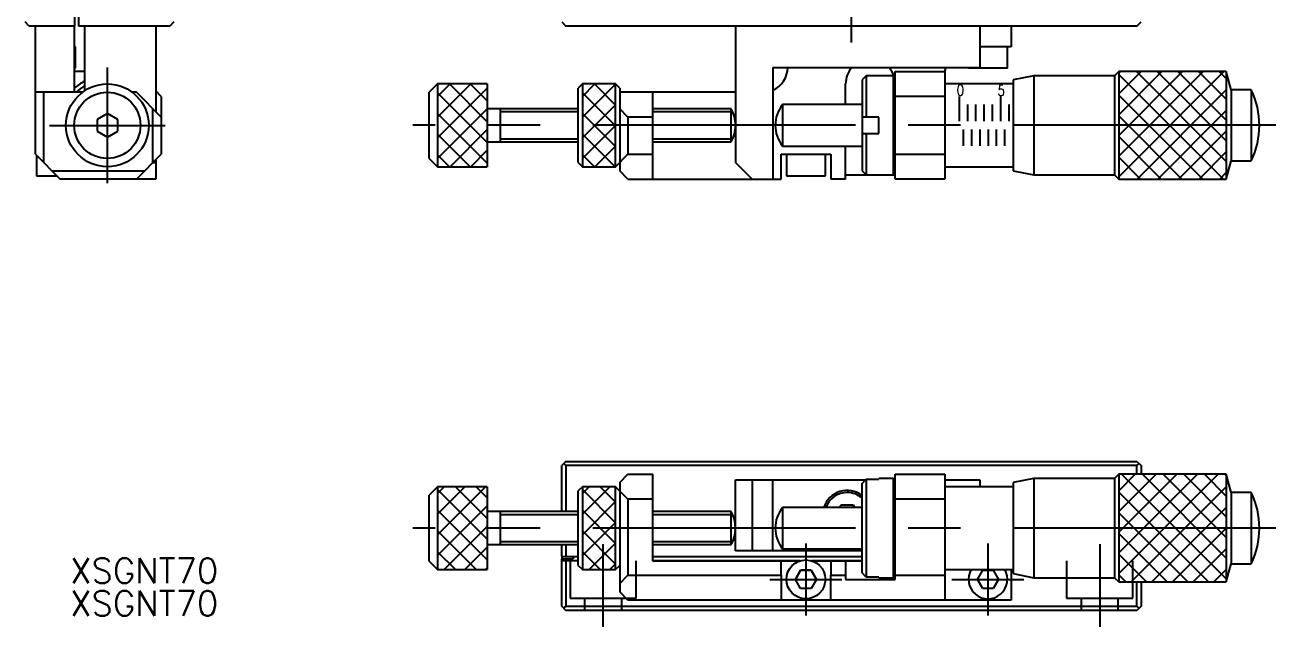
# Model space of a CAD drawing. Extents: x -100 to 241, y -108 to 93.
# Drawn here: x -99.8 to 51.3, y -107.6 to -34.9 of the extents above; entities that cross this region are included whole.
import ezdxf

# ---------------------------------------------------------------- set-up
doc = ezdxf.new("R2010")
doc.units = 0
doc.linetypes.add('CENTER', pattern=[50.8, 31.75, -6.35, 6.35, -6.35])
doc.linetypes.add('DASHED', pattern=[19.05, 12.7, -6.35])
doc.layers.get('0').update_dxf_attribs({"linetype": 'CONTINUOUS'})
doc.layers.add('CENTER', color=1, linetype='CENTER')
doc.styles.get("Standard").update_dxf_attribs({"font": 'txt.shx', "height": 3, "bigfont": 'bigfont.shx'})

# ---------------------------------------------------------------- blocks, each defined once
blk = doc.blocks.new('*U2')
at = {"color": 7, "linetype": 'CONTINUOUS'}
blk.add_text('XSGNT70', height=3, dxfattribs=at).set_placement((-94.38, -102.33))
blk = doc.blocks.new('*U3')
at = {"color": 7, "linetype": 'CONTINUOUS'}
blk.add_text('XSGNT70', height=3, dxfattribs=at).set_placement((-94.38, -106.28))

msp = doc.modelspace()

# ---------------------------------------------------------------- linework, layer by layer
at = {"color": 7, "linetype": 'CONTINUOUS'}
for p, q in [((-93.849997, -35), (-93.849997, -25.2)), ((-93.349997, -35), (-93.349997, -26.2)), ((-99.349997, -35), (-99.849997, -34.5)), ((-81.849997, -34.5), (-82.349997, -35)), ((-35, -34.5), (-34.5, -35)), ((34.5, -35), (35, -34.5)), ((-93.849997, -35), (-99.349997, -35)), ((-98.599997, -50.5), (-98.599997, -35)), ((-93.899997, -35), (-93.899997, -43)), ((-82.349997, -35), (-93.349997, -35)), ((-92.649997, -35), (-92.649997, -42.824177)), ((-84.049997, -35), (-84.049997, -45.35)), ((34.5, -35), (-34.5, -35)), ((-14, -35), (-14, -51.5)), ((15.5, -35), (15.5, -40)), ((19.3, -35), (19.3, -37.5)), ((-93.749997, -37.5), (-93.899997, -37.5)), ((-93.749997, -40.1), (-93.749997, -37.5)), ((19.3, -37.5), (15.5, -37.5)), ((18.85, -40.1), (18.85, -37.5)), ((-93.899997, -40.1), (-93.749997, -40.1)), ((-92.649997, -40.5), (-93.899997, -40.5)), ((-9.5, -40), (15.5, -40)), ((-9.5, -40), (-9.5, -53.5)), ((5.3, -40.5), (11.3, -40.5)), ((5.3, -53.5), (5.3, -40.5)), ((11.3, -40.5), (11.3, -53.5)), ((14.15, -40), (14.15, -40.1)), ((18.85, -40.1), (14.15, -40.1)), ((32.300006, -40.500001), (31.800004, -41.000004)), ((32.300006, -53.212289), (45.012293, -40.500001)), ((45.300007, -40.500001), (32.300006, -40.500001)), ((32.300006, -50.712289), (42.512293, -40.500001)), ((32.300006, -48.212289), (40.012293, -40.500001)), ((32.300006, -40.500001), (32.300006, -53.499999)), ((32.300006, -45.712289), (37.512293, -40.500001)), ((32.300006, -43.212289), (35.012293, -40.500001)), ((32.300006, -40.712289), (32.512293, -40.500001)), ((34.443381, -40.500001), (45.300007, -51.356628)), ((36.943381, -40.500001), (45.300007, -48.856628)), ((39.443381, -40.500001), (45.300007, -46.356628)), ((41.943381, -40.500001), (45.300007, -43.856628)), ((44.443381, -40.500001), (45.300007, -41.356628)), ((45.300007, -40.500001), (45.300007, -53.499999)), ((45.889495, -42.7), (45.300007, -40.500001)), ((-50, -42), (-51, -43)), ((-50, -46.012295), (-45.987706, -42)), ((-50, -43.512295), (-48.487706, -42)), ((-44, -42), (-50, -42)), ((-50, -42), (-50, -52)), ((-48.55662, -42), (-44, -46.556621)), ((-46.05662, -42), (-44, -44.056621)), ((-44, -42), (-44, -52)), ((-32.5, -42), (-33, -42.5)), ((-32.5, -42), (-32.5, -52)), ((-28.5, -42), (-32.5, -42)), ((-32.5, -43.512295), (-30.987706, -42)), ((-32.5, -46.012295), (-28.5, -42.012295)), ((-31.05662, -42), (-28.5, -44.556621)), ((-28.55662, -42), (-28.5, -42.056621)), ((-28.5, -52), (-28.5, -42)), ((-28, -42.5), (-28.5, -42)), ((-0.7, -44.500004), (-0.7, -42)), ((1.8, -41), (1.3, -41.5)), ((1.3, -41.5), (1.3, -52.5)), ((5.1, -41), (1.8, -41)), ((1.8, -41), (1.8, -46)), ((5.1, -53), (5.1, -41)), ((5.3, -41.2), (5.1, -41)), ((19.55, -42), (11.3, -42)), ((22.049999, -41.000004), (19.55, -41.500003)), ((19.55, -41.500003), (19.55, -52.499997)), ((31.800004, -41.000004), (22.049999, -41.000004)), ((22.049999, -41.000004), (22.049999, -52.999996)), ((31.800004, -41.000004), (31.800004, -52.999996)), ((32.300006, -40.856627), (44.943379, -53.499999)), ((-92.899997, -43), (-98.599997, -43)), ((-97.599997, -43), (-97.599997, -51.5)), ((-86.399997, -43), (-86.899997, -43)), ((-83.399997, -46), (-86.399997, -43)), ((-83.399997, -43.5), (-84.049997, -42.85)), ((-83.399997, -43.5), (-83.399997, -50.5)), ((-51, -51), (-51, -43)), ((-50, -48.512295), (-44, -42.512295)), ((-50, -43.056621), (-44, -49.056621)), ((-33, -51.5), (-33, -42.5)), ((-32.5, -43.056621), (-28.5, -47.056621)), ((-28, -42.5), (-28, -52.5)), ((-14, -43), (-28, -43)), ((-23.999981, -53.5), (-23.999981, -43)), ((11.3, -43.5), (5.3, -43.5)), ((13.05, -46.4975), (13.05, -43.4975)), ((18.05, -46.4975), (18.05, -43.4975)), ((32.300006, -43.356627), (42.443379, -53.499999)), ((34.512295, -53.499999), (45.300007, -42.712288)), ((45.889495, -42.7), (45.889495, -51.3)), ((48.300006, -42.7), (45.889495, -42.7)), ((48.300006, -42.7), (48.300006, -51.3)), ((-84.399997, -51.5), (-84.399997, -45)), ((-50, -51.012295), (-44, -45.012295)), ((-33.00002, -45), (-44, -45)), ((-42.4, -49.000005), (-42.4, -44.999995)), ((-32.5, -48.512295), (-28.5, -44.512295)), ((-27, -46), (-28, -45)), ((-14.535899, -45), (-23.999981, -45)), ((-14.535899, -47), (-14.535899, -44.999995)), ((-14.535899, -47), (-14.535899, -45)), ((-8.322491, -44.500004), (-8.322491, -49.499996)), ((1.3, -44.500004), (-8.322491, -44.500004)), ((14.05, -46.4975), (14.05, -44.4975)), ((15.05, -46.4975), (15.05, -44.4975)), ((16.05, -46.4975), (16.05, -44.4975)), ((17.05, -46.4975), (17.05, -44.4975)), ((19.05, -46.4975), (19.05, -44.4975)), ((37.012295, -53.499999), (45.300007, -45.212288)), ((-89.899997, -45.556625), (-91.149997, -46.278313)), ((-91.149997, -46.278313), (-91.149997, -47.721688)), ((-88.649997, -46.278313), (-89.899997, -45.556625)), ((-88.649997, -47.721688), (-88.649997, -46.278313)), ((-50, -45.556621), (-44, -51.556621)), ((-32.5, -45.556621), (-28.5, -49.556621)), ((-27, -46), (-27, -50.5)), ((-24, -46), (-27, -46)), ((3.3, -46), (1.3, -46)), ((3.3, -48), (3.3, -46)), ((32.300006, -45.856627), (39.943379, -53.499999)), ((-91.149997, -47.721688), (-89.899997, -48.443376)), ((-89.899997, -48.443376), (-88.649997, -47.721688)), ((-50, -48.056621), (-46.05662, -52)), ((-48.487706, -52), (-44, -47.512295)), ((-32.5, -51.012295), (-28.5, -47.012295)), ((-32.5, -48.056621), (-28.55662, -52)), ((-14.535899, -49.000005), (-14.535899, -47)), ((-14.535899, -49), (-14.535899, -47)), ((1.3, -48), (3.3, -48)), ((1.8, -48), (1.8, -53)), ((13.55, -49.4975), (13.55, -47.4975)), ((14.55, -49.4975), (14.55, -47.4975)), ((15.55, -49.4975), (15.55, -47.4975)), ((16.55, -49.4975), (16.55, -47.4975)), ((17.55, -49.4975), (17.55, -47.4975)), ((18.55, -49.4975), (18.55, -47.4975)), ((32.300006, -48.356627), (37.443379, -53.499999)), ((39.512295, -53.499999), (45.300007, -47.712288)), ((-44, -49), (-33.00002, -49)), ((-30.987706, -52), (-28.5, -49.512295)), ((-23.999981, -49), (-14.535899, -49)), ((-8.322491, -49.499996), (1.3, -49.499996)), ((-0.7, -53.5), (-0.7, -49.499996)), ((-98.599997, -50.5), (-95.599997, -53.5)), ((-98.449997, -50.65), (-98.449997, -53.1)), ((-86.399997, -53.5), (-83.399997, -50.5)), ((-84.049997, -51.15), (-84.049997, -53.5)), ((-51, -51), (-50, -52)), ((-50, -50.556621), (-48.55662, -52)), ((-45.987706, -52), (-44, -50.012295)), ((-32.5, -50.556621), (-31.05662, -52)), ((-28.5, -52), (-27, -50.5)), ((-27, -50.5), (-24, -50.5)), ((-8.5, -53.5), (-8.5, -50.5)), ((-8.5, -50.5), (-2.5, -50.5)), ((-7.85, -50.5), (-7.85, -53.1)), ((-3.15, -53.1), (-3.15, -50.5)), ((-2.5, -50.5), (-2.5, -53.5)), ((5.3, -50.5), (11.3, -50.5)), ((32.300006, -50.856627), (34.943379, -53.499999)), ((42.012295, -53.499999), (45.300007, -50.212288)), ((45.300007, -53.499999), (45.889495, -51.3)), ((45.889495, -51.3), (48.300006, -51.3)), ((-96.599997, -52.5), (-85.399997, -52.5)), ((-84.399997, -51.5), (-84.049997, -51.5)), ((-50, -52), (-44, -52)), ((-33, -51.5), (-32.5, -52)), ((-32.5, -52), (-28.5, -52)), ((-27, -53.5), (-28, -52.5)), ((-14, -51.5), (-12, -53.5)), ((1.3, -52.5), (1.8, -53)), ((5.1, -53), (5.3, -52.8)), ((11.3, -52), (19.55, -52)), ((19.55, -52.499997), (22.049999, -52.999996)), ((44.512295, -53.499999), (45.300007, -52.712288)), ((-98.449997, -53.1), (-95.999997, -53.1)), ((-84.049997, -53.5), (-95.599997, -53.5)), ((-27, -53.5), (-8.5, -53.5)), ((-7.85, -53.1), (-3.15, -53.1)), ((-0.7, -53.5), (-2.5, -53.5)), ((-0.7, -53), (5.3, -53)), ((11.3, -53.5), (5.3, -53.5)), ((22.049999, -52.999996), (31.800004, -52.999996)), ((31.800004, -52.999996), (32.300006, -53.499999)), ((32.300006, -53.356627), (32.443379, -53.499999)), ((32.300006, -53.499999), (45.300007, -53.499999)), ((-34.5, -87.629523), (-35, -88.129523)), ((-34.5, -87.629523), (34.5, -87.629523)), ((34.5, -87.629523), (35, -88.129523)), ((-35, -93.679523), (-35, -88.129523)), ((-34.75, -87.879523), (-34.5, -88.129523)), ((34.5, -88.129523), (-34.5, -88.129523)), ((-34.5, -88.129523), (-34.5, -93.679523)), ((34.5, -88.129523), (34.75, -87.879523)), ((34.5, -89.179524), (34.5, -88.129523)), ((35, -88.129523), (35, -89.179524)), ((-50, -90.679523), (-51, -91.679523)), ((-50, -96.482772), (-44.19675, -90.679523)), ((-50, -93.982772), (-46.69675, -90.679523)), ((-50, -91.482772), (-49.19675, -90.679523)), ((-44, -90.679523), (-50, -90.679523)), ((-50, -90.679523), (-50, -100.679523)), ((-47.847576, -90.679523), (-44, -94.527098)), ((-45.347576, -90.679523), (-44, -92.027098)), ((-44, -90.679523), (-44, -100.679523)), ((-32.5, -90.679523), (-33, -91.179523)), ((-32.5, -93.982772), (-29.19675, -90.679523)), ((-32.5, -90.679523), (-32.5, -100.679523)), ((-28.5, -90.679523), (-32.5, -90.679523)), ((-32.5, -91.482772), (-31.69675, -90.679523)), ((-30.347576, -90.679523), (-28.5, -92.527098)), ((-28.5, -100.679523), (-28.5, -90.679523)), ((-27, -92.179523), (-28.5, -90.679523)), ((-28, -90.179523), (-27, -89.179523)), ((-28, -90.179523), (-28, -103.379523)), ((-27, -89.179523), (-24, -89.179523)), ((-24, -99.679523), (-24, -89.179523)), ((-14, -89.829523), (1.734929, -89.829523)), ((-14, -98.429523), (-14, -89.829523)), ((-12, -89.829523), (-12, -98.429523)), ((-9.5, -98.429523), (-9.5, -89.829523)), ((1.3, -90.271196), (1.8, -89.763443)), ((1.3, -101.08785), (1.3, -90.271196)), ((1.8, -89.763443), (1.8, -101.595602)), ((1.8, -89.763443), (3.3, -89.763443)), ((5.1, -89.679523), (3.3, -89.679523)), ((3.3, -89.763443), (3.3, -89.679523)), ((5.1, -101.679523), (5.1, -89.679523)), ((5.3, -89.879523), (5.1, -89.679523)), ((5.25, -89.829523), (5.3, -89.829523)), ((5.3, -101.879523), (5.3, -89.179523)), ((5.3, -89.179523), (11.3, -89.179523)), ((11.3, -89.179523), (11.3, -104.379523)), ((11.3, -89.829523), (15.5, -89.829523)), ((19.55, -90.679523), (11.3, -90.679523)), ((15.5, -89.829523), (15.5, -90.679523)), ((22.049999, -89.679527), (19.55, -90.179526)), ((19.55, -90.179526), (19.55, -101.17952)), ((22.049999, -89.679527), (22.049999, -101.679519)), ((31.800004, -89.679527), (22.049999, -89.679527)), ((32.300006, -89.179524), (31.800004, -89.679527)), ((31.800004, -89.679527), (31.800004, -101.679519)), ((32.300006, -89.179524), (32.300006, -102.179522)), ((32.300006, -101.182766), (44.303249, -89.179524)), ((45.300007, -89.179524), (32.300006, -89.179524)), ((32.300006, -98.682766), (41.803249, -89.179524)), ((32.300006, -96.182766), (39.303249, -89.179524)), ((32.300006, -93.682766), (36.803249, -89.179524)), ((32.300006, -91.182766), (34.303249, -89.179524)), ((32.652425, -89.179524), (45.300007, -101.827105)), ((33.803251, -102.179522), (45.300007, -90.682765)), ((35.152425, -89.179524), (45.300007, -99.327105)), ((37.652425, -89.179524), (45.300007, -96.827105)), ((40.152425, -89.179524), (45.300007, -94.327105)), ((42.652425, -89.179524), (45.300007, -91.827105)), ((45.152425, -89.179524), (45.300007, -89.327105)), ((45.300007, -89.179524), (45.300007, -102.179522)), ((45.889495, -91.379523), (45.300007, -89.179524)), ((-51, -99.679523), (-51, -91.679523)), ((-50, -91.027098), (-44, -97.027098)), ((-33, -100.179523), (-33, -91.179523)), ((-32.5, -91.027098), (-28.5, -95.027098)), ((-27, -92.179523), (-27, -101.379523)), ((-24, -92.179523), (-27, -92.179523)), ((11.3, -92.179523), (5.3, -92.179523)), ((32.300006, -91.327104), (43.152423, -102.179522)), ((45.889495, -91.379523), (45.889495, -99.979523)), ((48.300006, -91.379523), (45.889495, -91.379523)), ((48.300006, -91.379523), (48.300006, -99.979523)), ((-50, -98.982772), (-44, -92.982772)), ((-50, -93.527098), (-44, -99.527098)), ((-33.00002, -93.679523), (-44, -93.679523)), ((-42.4, -97.679523), (-42.4, -93.679523)), ((-32.5, -96.482772), (-28.5, -92.482772)), ((-32.5, -93.527098), (-28.5, -97.527098)), ((-14.535899, -93.679523), (-23.999981, -93.679523)), ((-14.535899, -97.679528), (-14.535899, -93.679518)), ((-14.535899, -97.679523), (-14.535899, -93.679523)), ((-8.322491, -93.179527), (-8.322491, -98.179519)), ((1.3, -93.179527), (-8.322491, -93.179527)), ((-1.394895, -93.179527), (-1.221688, -92.879523)), ((-1.221688, -92.879523), (0.221688, -92.879523)), ((0.221688, -92.879523), (0.394895, -93.179527)), ((36.303251, -102.179522), (45.300007, -93.182765)), ((-32.5, -98.982772), (-28.5, -94.982772)), ((32.300006, -93.827104), (40.652423, -102.179522)), ((-50, -96.027098), (-45.347576, -100.679523)), ((-49.19675, -100.679523), (-44, -95.482772)), ((-32.5, -96.027098), (-28.5, -100.027098)), ((32.300006, -96.327104), (38.152423, -102.179522)), ((38.803251, -102.179522), (45.300007, -95.682765)), ((-46.69675, -100.679523), (-44, -97.982772)), ((-44, -97.679523), (-33.00002, -97.679523)), ((-35, -99.129523), (-35, -97.679523)), ((-34.5, -97.679523), (-34.5, -99.129523)), ((-31.69675, -100.679523), (-28.5, -97.482772)), ((-23.999981, -97.679523), (-14.535899, -97.679523)), ((-8.322491, -98.179519), (1.3, -98.179519)), ((41.303251, -102.179522), (45.300007, -98.182765)), ((-51, -99.679523), (-50, -100.679523)), ((-50, -98.527098), (-47.847576, -100.679523)), ((-35, -99.129523), (-35, -99.379523)), ((-35, -99.129523), (-33, -99.129523)), ((-35, -99.629523), (-35, -99.379523)), ((-35, -99.379523), (-33.6, -99.379523)), ((-35, -105.129523), (-35, -99.629523)), ((-33, -99.629523), (-35, -99.629523)), ((-34.5, -99.629523), (-34.5, -105.129523)), ((-33.6, -99.129523), (-33.6, -99.379523)), ((-32.5, -98.527098), (-30.347576, -100.679523)), ((-24, -99.129523), (1.3, -99.129523)), ((-6.178233, -99.629523), (-24, -99.629523)), ((-6.326136, -99.679523), (-24, -99.679523)), ((1.3, -98.429523), (-14, -98.429523)), ((-8.5, -101.379523), (-8.5, -99.679523)), ((1.3, -99.629523), (-4.821767, -99.629523)), ((1.3, -99.679523), (-4.673864, -99.679523)), ((-2.5, -99.679523), (-2.5, -101.379523)), ((-0.7, -99.679523), (-0.7, -101.879523)), ((32.300006, -98.827104), (35.652423, -102.179522)), ((-50, -100.679523), (-44, -100.679523)), ((-44.19675, -100.679523), (-44, -100.482772)), ((-33, -100.179523), (-32.5, -100.679523)), ((-32.5, -100.679523), (-28.5, -100.679523)), ((-29.19675, -100.679523), (-28.5, -99.982772)), ((-28.5, -100.679523), (-28, -100.179523)), ((-6.135086, -100.779523), (-6.770171, -101.879523)), ((-6.770171, -101.879523), (-6.135086, -100.779523)), ((-4.864915, -100.779523), (-6.135086, -100.779523)), ((-6.135086, -100.779523), (-4.864915, -100.779523)), ((-4.22983, -101.879523), (-4.864915, -100.779523)), ((-4.864915, -100.779523), (-4.22983, -101.879523)), ((1.8, -101.595602), (1.3, -101.08785)), ((11.3, -100.679523), (19.55, -100.679523)), ((15.229829, -101.879523), (15.864914, -100.779523)), ((15.864914, -100.779523), (17.135085, -100.779523)), ((17.135085, -100.779523), (17.77017, -101.879523)), ((19.3, -100.679523), (19.3, -104.379523)), ((19.55, -101.17952), (22.049999, -101.679519)), ((43.803251, -102.179522), (45.300007, -100.682765)), ((45.300007, -102.179522), (45.889495, -99.979523)), ((45.889495, -99.979523), (48.300006, -99.979523)), ((-28, -102.379523), (-27, -101.379523)), ((-27, -101.379523), (-8.5, -101.379523)), ((-8.5, -101.379523), (-8.5, -104.379523)), ((-6.135086, -102.979523), (-6.770171, -101.879523)), ((-4.22983, -101.879523), (-4.864915, -102.979523)), ((-2.5, -101.379523), (-0.7, -101.379523)), ((-2.5, -104.379523), (-2.5, -101.379523)), ((-0.7, -101.879523), (5.3, -101.879523)), ((3.3, -101.595602), (1.8, -101.595602)), ((3.3, -101.679523), (3.3, -101.595602)), ((3.3, -101.679523), (5.1, -101.679523)), ((5.1, -101.679523), (5.3, -101.479523)), ((5.3, -101.379523), (11.3, -101.379523)), ((15.864914, -102.979523), (15.229829, -101.879523)), ((17.77017, -101.879523), (17.135085, -102.979523)), ((22.049999, -101.679519), (31.800004, -101.679519)), ((31.800004, -101.679519), (32.300006, -102.179522)), ((32.300006, -101.327104), (33.152423, -102.179522)), ((32.300006, -102.179522), (45.300007, -102.179522)), ((34.5, -105.129523), (34.5, -102.179522)), ((35, -102.179522), (35, -105.129523)), ((-27, -104.379523), (-28, -103.379523)), ((-4.864915, -102.979523), (-6.135086, -102.979523)), ((17.135085, -102.979523), (15.864914, -102.979523)), ((-34.5, -105.629523), (-35, -105.129523)), ((-34.5, -105.129523), (-34.75, -105.379523)), ((-34.5, -105.129523), (34.5, -105.129523)), ((34.5, -105.629523), (-34.5, -105.629523)), ((19.3, -104.379523), (-27, -104.379523)), ((35, -105.129523), (34.5, -105.629523)), ((34.75, -105.379523), (34.5, -105.129523))]:
    msp.add_line(p, q, dxfattribs=at)
at = {"color": 3, "linetype": 'CONTINUOUS'}
for p, q in [((-33.00002, -45.379), (-42.4, -45.379)), ((-14.535899, -45.379), (-23.999981, -45.379)), ((-42.4, -48.621), (-33.00002, -48.621)), ((-23.999981, -48.621), (-14.535899, -48.621)), ((-33.00002, -94.058528), (-42.4, -94.058528)), ((-14.535899, -94.058528), (-23.999981, -94.058528)), ((-42.4, -97.300528), (-33.00002, -97.300528)), ((-23.999981, -97.300528), (-14.535899, -97.300528))]:
    msp.add_line(p, q, dxfattribs=at)
at = {"color": 3, "linetype": 'DASHED'}
for p, q in [((-34, -99.629523), (-34, -104.129523)), ((-26, -104.129523), (-26, -99.629523)), ((26, -99.629523), (26, -104.129523)), ((34, -104.129523), (34, -99.629523)), ((-34, -104.129523), (-26, -104.129523)), ((-32.25, -104.129523), (-32.25, -105.629523)), ((-27.75, -105.629523), (-27.75, -104.129523)), ((26, -104.129523), (34, -104.129523)), ((27.75, -104.129523), (27.75, -105.629523)), ((32.25, -105.629523), (32.25, -104.129523))]:
    msp.add_line(p, q, dxfattribs=at)
at = {"color": 7, "linetype": 'CONTINUOUS'}
for centre, radius in [((-89.899997, -47), 5), ((-89.899997, -47), 4), ((-5.5, -101.879523), 2.35)]:
    msp.add_circle(centre, radius, dxfattribs=at)
for centre, radius, start, end in [((-10.7, -40), 3, 293.578178, 0), ((2.3, -42), 3, 138.189685, 180), ((2.3, -42), 3, 18.594438, 41.810315), ((14.3, -40.5), 3, 170.405932, 180), ((-89.899997, -47), 6, 117.279613, 131.810315), ((-89.899997, -47), 5.5, 120, 133.341758), ((39.555005, -47), 9.745001, 333.816209, 26.183791), ((-18, -47), 4, 0, 30), ((-5.199996, -47), 3.999997, 141.317811, 218.682189), ((-18, -47), 4, 330, 0), ((-0.5, -94.129523), 3, 53.130102, 161.538622), ((-0.5, -94.129523), 2.75, 90, 159.790543), ((-0.5, -94.129523), 2.75, 49.114807, 90), ((39.555005, -95.679525), 9.745001, 333.816215, 26.183798), ((-18.000005, -95.679521), 4.000005, 330.00000961, 30.00000801), ((-5.199996, -95.679525), 3.999997, 141.317795, 218.682173), ((-32, -96.629523), 3.2, 199.15501, 200.364135), ((16.5, -101.879523), 2.35, 149.293644, 30.706356)]:
    msp.add_arc(centre, radius, start, end, dxfattribs=at)
at = {"layer": 'CENTER', "color": 1, "linetype": 'CENTER'}
for p, q in [((0, -37), (0, 37)), ((-89.899997, -54), (-89.899997, -40)), ((-96.899997, -47), (-82.899997, -47)), ((51.300006, -46.9975), (-53, -46.9975)), ((51.300006, -95.677023), (-53, -95.677023)), ((-30, -107.629523), (-30, -97.629523)), ((-5.5, -97.529523), (-5.5, -106.229523)), ((16.5, -97.529523), (16.5, -106.229523)), ((30, -97.629523), (30, -107.629523)), ((-9.85, -101.879523), (-1.15, -101.879523)), ((12.15, -101.879523), (20.85, -101.879523))]:
    msp.add_line(p, q, dxfattribs=at)

# ---------------------------------------------------------------- block references
at = {"color": 7, "linetype": 'CONTINUOUS'}
for name in ['*U2', '*U3']:
    msp.add_blockref(name, (0, 0), dxfattribs=at)

# ---------------------------------------------------------------- texts
for s, width, p in [('0', 0.864, (12.686957, -43.402008)), ('5', 0.72, (17.701223, -43.444804))]:
    msp.add_text(s, height=1.3, dxfattribs=dict(at, width=width)).set_placement(p)

doc.saveas('drawing.dxf')
